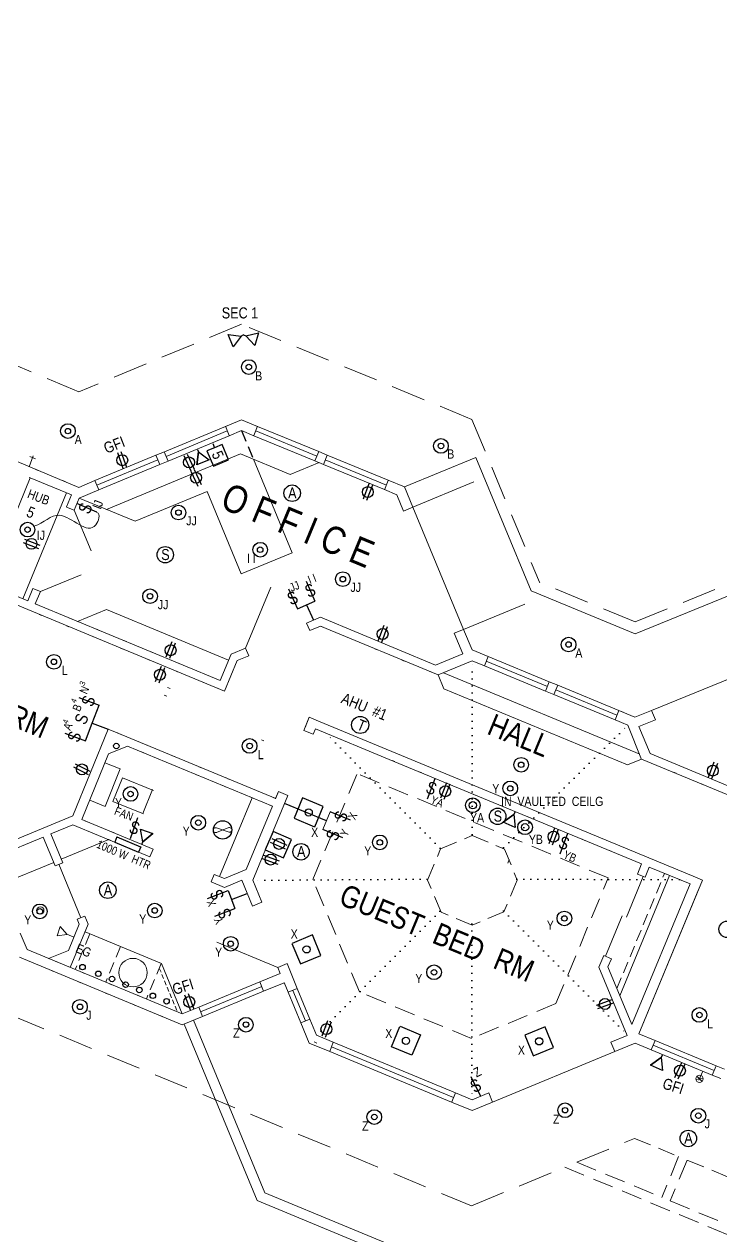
# Model space of a CAD drawing. Header units: inches. Extents: x 2775 to 14269, y 3098 to 7295.
# Drawn here: x 12564 to 12943, y 3695 to 4355 of the extents above; entities that cross this region are included whole.
import ezdxf

# ---------------------------------------------------------------- set-up
doc = ezdxf.new("R2010")
doc.units = ezdxf.units.IN
doc.header["$LTSCALE"] = 0.5
doc.header["$MEASUREMENT"] = 0
doc.linetypes.add('ACAD_ISO07W100', pattern=[3, 0, -3])
doc.linetypes.add('HIDDEN', pattern=[0.375, 0.25, -0.125])
for name, color, linetype, lineweight in [('BALCONY', 250, 'CONTINUOUS', 9), ('CONCRETE', 250, 'CONTINUOUS', 20), ('ELEC', 6, 'CONTINUOUS', 30), ('INT WALLS', 250, 'CONTINUOUS', 9), ('LITE COVE', 250, 'HIDDEN', 9), ('LL HVAC', 7, 'HIDDEN', 9), ('MILLWORK', 250, 'CONTINUOUS', 20), ('PLUMBING', 250, 'CONTINUOUS', 20), ('ROOFLINE', 250, 'HIDDEN', 9), ('ROOM TEXT', 252, 'CONTINUOUS', 20), ('SKYLITES', 250, 'CONTINUOUS', 9), ('WALLS', 250, 'CONTINUOUS', 9), ('WINDOWS', 250, 'CONTINUOUS', 9)]:
    doc.layers.add(name, color=color, linetype=linetype, lineweight=lineweight)
for name, color, linetype in [('CABINETS', 250, 'HIDDEN'), ('CABTOPS', 250, 'CONTINUOUS'), ('ELECTRICAL', 1, 'CONTINUOUS'), ('HVAC', 7, 'CONTINUOUS'), ('LL_ELECTRICAL', 1, 'CONTINUOUS'), ('LLPLUMBING', 250, 'CONTINUOUS'), ('STAIRS', 250, 'CONTINUOUS')]:
    doc.layers.add(name, color=color, linetype=linetype)
doc.styles.add('ARCHENT', font='technical.ttf', dxfattribs={"height": 6})
doc.styles.add('ARCHENTLTD', font='technical.ttf', dxfattribs={"height": 6})

msp = doc.modelspace()

# ---------------------------------------------------------------- linework, layer by layer
at = {"layer": 'BALCONY', "lineweight": 9, "ltscale": 50}
for p in [(12655.79, 3812.67), (13115.3, 3544.6)]:
    msp.add_line(p, (12694.69, 3718.69), dxfattribs=at)
at = {"layer": 'BALCONY', "linetype": 'ByBlock', "lineweight": 9, "ltscale": 50}
for p in [(12650.71, 3810.57), (13112.18, 3539.94)]:
    msp.add_line(p, (12690.48, 3714.48), dxfattribs=at)
at = {"layer": 'CABINETS', "linetype": 'HIDDEN', "lineweight": 9, "ltscale": 50}
for p, q in [((12599.4, 3859.64), (12591.35, 3840.25)), ((12616.02, 3852.75), (12607.98, 3833.35)), ((12638.19, 3843.56), (12630.15, 3824.16))]:
    msp.add_line(p, q, dxfattribs=at)
at = {"layer": 'CABTOPS', "lineweight": 9, "ltscale": 50}
for p, q in [((12596.74, 3860.76), (12638.3, 3843.52)), ((12638.3, 3843.52), (12649.65, 3816.08))]:
    msp.add_line(p, q, dxfattribs=at)
at = {"layer": 'CABTOPS', "linetype": 'HIDDEN', "lineweight": 20, "ltscale": 20}
msp.add_line((12637.15, 3841.05), (12647.04, 3817.17), dxfattribs=at)
at = {"layer": 'CONCRETE', "lineweight": 9, "ltscale": 75}
for p, q in [((12809.46, 4119.04), (12770.67, 4102.92)), ((12809.46, 4119.04), (12839.62, 4046.45)), ((12896.3, 4022.98), (12985.02, 4059.22)), ((12896.3, 4022.98), (12839.62, 4046.45))]:
    msp.add_line(p, q, dxfattribs=at)
at = {"layer": 'ELEC', "color": 1, "linetype": 'Continuous', "ltscale": 0.75}
for p, q in [((12592.08, 4094.11), (12602.91, 4089.46)), ((12717.07, 4051.6), (12721.88, 4040.83)), ((12707.46, 4047.52), (12712.36, 4036.57)), ((12717.4, 4038.82), (12721.15, 4030.43)), ((12593.41, 3988.35), (12604.42, 3984.14)), ((12600.7, 3974.39), (12609.29, 3971.11)), ((12585.77, 3968.92), (12596.97, 3964.64)), ((12787.27, 3944.12), (12782.99, 3932.92)), ((12728.17, 3921.23), (12705.34, 3930.58)), ((12741.24, 3921.52), (12730.15, 3926.06)), ((12625.23, 3922.8), (12621.4, 3911.44)), ((12614.14, 3912.4), (12612.97, 3909.64)), ((12614.12, 3912.41), (12627.01, 3906.95)), ((12737.1, 3911.93), (12726.19, 3916.4)), ((12859.53, 3914.22), (12855.26, 3903.02)), ((12612.97, 3909.64), (12625.87, 3904.18)), ((12627.04, 3906.94), (12625.87, 3904.18)), ((12663.46, 3878.92), (12674.66, 3883.21)), ((12676.52, 3878.34), (12685.11, 3881.63)), ((12667.38, 3869.25), (12678.39, 3873.47)), ((12806.74, 3781.98), (12812.06, 3771.23))]:
    msp.add_line(p, q, dxfattribs=at)
at = {"layer": 'ELEC', "color": 1, "linetype": 'Continuous', "lineweight": 30, "ltscale": 25}
for p, q in [((12712.36, 4036.57), (12721.88, 4040.83)), ((12600.7, 3974.39), (12604.42, 3984.14)), ((12596.97, 3964.64), (12600.7, 3974.39)), ((12674.66, 3883.21), (12678.39, 3873.47))]:
    msp.add_line(p, q, dxfattribs=at)
at = {"layer": 'ELEC', "color": 1, "linetype": 'Continuous', "lineweight": 9, "ltscale": 25}
msp.add_line((12730.15, 3926.06), (12726.19, 3916.4), dxfattribs=at)
at = {"layer": 'ELEC', "color": 4, "linetype": 'Continuous', "ltscale": 7.5}
for centre in [(12685.92, 4168.21), (12587.41, 4133.34), (12790.54, 4125.26), (12860.04, 4017.15), (12593.96, 3819.93), (12684.31, 3810.21), (12858.16, 3763.64), (12754.23, 3759.95), (12930.7, 3760.66)]:
    msp.add_circle(centre, 4, dxfattribs=at)
at = {"layer": 'ELEC', "color": 4, "linetype": 'Continuous'}
for centre in [(12685.92, 4168.21), (12587.41, 4133.34), (12790.54, 4125.26), (12860.04, 4017.15), (12593.96, 3819.93), (12684.34, 3810.29), (12754.23, 3759.95), (12858.16, 3763.64), (12930.7, 3760.66)]:
    msp.add_circle(centre, 1.5, dxfattribs=at)
at = {"layer": 'ELEC', "color": 6, "linetype": 'Continuous', "lineweight": 30, "ltscale": 7.5}
for centre in [(12647.63, 4089), (12565.43, 4079.69), (12692.12, 4068.76), (12737.12, 4052.75), (12632.13, 4043.45), (12579.77, 4007.72), (12686.35, 3961.95), (12834.23, 3951.7), (12931.29, 3815.51)]:
    msp.add_circle(centre, 4, dxfattribs=at)
at = {"layer": 'ELEC', "color": 6, "linetype": 'Continuous'}
for centre in [(12647.63, 4089), (12565.43, 4079.69), (12692.12, 4068.76), (12737.12, 4052.75), (12632.13, 4043.45), (12579.77, 4007.72), (12686.35, 3961.95), (12834.23, 3951.7), (12621.52, 3935.81), (12658.4, 3920.17), (12572.11, 3871.88), (12634.71, 3872.35), (12676.06, 3854.25), (12595.36, 3841.55), (12603.96, 3837.93), (12611.43, 3835.06), (12618.83, 3832), (12626.3, 3829.13), (12633.64, 3825.95), (12641.13, 3822.97), (12931.29, 3815.51)]:
    msp.add_circle(centre, 1.5, dxfattribs=at)
at = {"layer": 'ELEC', "color": 6, "linetype": 'Continuous', "ltscale": 7.5}
for centre in [(12621.52, 3935.81), (12658.4, 3920.17), (12572.11, 3871.88), (12634.71, 3872.35), (12676.06, 3854.25)]:
    msp.add_circle(centre, 4, dxfattribs=at)
at = {"layer": 'ELEC', "color": 5, "linetype": 'Continuous', "ltscale": 7.5}
for centre in [(12828.27, 3938.82), (12757.26, 3909.43), (12857.77, 3868.04), (12786.8, 3838.73)]:
    msp.add_circle(centre, 4, dxfattribs=at)
at = {"layer": 'ELEC', "color": 5, "linetype": 'Continuous'}
for centre, radius in [((12828.27, 3938.82), 1.5), ((12807.88, 3929.65), 1.98), ((12836.33, 3917.68), 1.98), ((12757.26, 3909.43), 1.5), ((12857.77, 3868.04), 1.5), ((12786.8, 3838.73), 1.5)]:
    msp.add_circle(centre, radius, dxfattribs=at)
at = {"layer": 'ELEC', "color": 5, "linetype": 'Continuous', "lineweight": 30, "ltscale": 7.5}
for centre in [(12807.88, 3929.65), (12836.33, 3917.68)]:
    msp.add_circle(centre, 4, dxfattribs=at)
at = {"layer": 'ELEC', "color": 7, "linetype": 'Continuous', "lineweight": 30}
for centre in [(12718.52, 3925.77), (12717.39, 3851.22), (12771.5, 3801.43), (12844.04, 3801.16)]:
    msp.add_circle(centre, 1.98, dxfattribs=at)
at = {"layer": 'ELEC', "linetype": 'Continuous', "lineweight": 9, "ltscale": 50, "start_tangent": (0.91199, -0.410213), "end_tangent": (-0.958421, -0.28536)}
msp.add_spline([(12603.23, 4089.1), (12602.6, 4082.32), (12582.88, 4087.53), (12569.32, 4081.69)], degree=3, dxfattribs=at)
at = {"layer": 'ELECTRICAL', "color": 7, "linetype": 'Continuous', "ltscale": 0.375}
for p, q in [((12674.59, 4185.84), (12681.67, 4185.04)), ((12677.46, 4179.27), (12674.59, 4185.84)), ((12681.67, 4185.04), (12677.46, 4179.27)), ((12684.29, 4185.14), (12691.21, 4186.91)), ((12689.24, 4180.02), (12684.29, 4185.14)), ((12691.21, 4186.91), (12689.24, 4180.02))]:
    msp.add_line(p, q, dxfattribs=at)
at = {"layer": 'ELECTRICAL', "color": 7, "linetype": 'Continuous', "ltscale": 0.75}
for q in [(12681.67, 4185.04), (12684.29, 4185.14)]:
    msp.add_line((12682.96, 4185.66), q, dxfattribs=at)
at = {"layer": 'ELECTRICAL', "color": 1, "linetype": 'Continuous', "ltscale": 0.75}
for p, q in [((12619.45, 4113.59), (12616.46, 4122.08)), ((12658.5, 4121.99), (12657.66, 4114.92)), ((12657.94, 4123.3), (12658.5, 4121.99)), ((12658.5, 4121.99), (12664.25, 4117.75)), ((12658.5, 4121.99), (12664.25, 4117.75)), ((12617.57, 4112.93), (12614.57, 4121.42)), ((12650.57, 4119.98), (12654.3, 4111.79)), ((12652.39, 4120.81), (12656.12, 4112.61)), ((12664.25, 4117.75), (12657.66, 4114.92)), ((12654.41, 4111.61), (12658.14, 4103.42)), ((12656.23, 4112.44), (12659.96, 4104.24)), ((12751.36, 4104.69), (12748.2, 4096.27)), ((12753.24, 4103.99), (12750.07, 4095.56)), ((12563.02, 4072.61), (12571.45, 4069.45)), ((12563.72, 4074.48), (12572.15, 4071.32)), ((12759.41, 4027.46), (12756.25, 4019.03)), ((12761.29, 4026.76), (12758.12, 4018.33)), ((12643.94, 4018.63), (12640.78, 4010.2)), ((12645.81, 4017.93), (12642.65, 4009.5)), ((12638.14, 4005.26), (12634.98, 3996.83)), ((12640.02, 4004.55), (12636.85, 3996.12)), ((12599.56, 3948.1), (12591.5, 3952.1)), ((12939.21, 3953.12), (12936.05, 3944.7)), ((12941.08, 3952.42), (12937.92, 3943.99)), ((12598.67, 3946.31), (12590.61, 3950.31)), ((12793.48, 3941.89), (12790.32, 3933.46)), ((12795.36, 3941.18), (12792.19, 3932.75)), ((12830.22, 3924.6), (12824.47, 3920.41)), ((12830.8, 3925.91), (12830.22, 3924.6)), ((12830.22, 3924.6), (12831.03, 3917.5)), ((12830.22, 3924.6), (12831.03, 3917.5)), ((12831.03, 3917.5), (12824.47, 3920.41)), ((12628.21, 3909.69), (12626.9, 3916.71)), ((12626.9, 3916.71), (12633.64, 3914.28)), ((12628.21, 3909.69), (12626.9, 3916.71)), ((12628.21, 3909.69), (12633.64, 3914.28)), ((12698.37, 3911.48), (12706.61, 3907.86)), ((12852.46, 3917.15), (12849.3, 3908.72)), ((12854.34, 3916.45), (12851.17, 3908.02)), ((12627.72, 3908.34), (12628.21, 3909.69)), ((12697.56, 3909.65), (12705.8, 3906.02)), ((12693.23, 3900.7), (12701.66, 3897.54)), ((12693.93, 3902.58), (12702.36, 3899.41)), ((12650.98, 3826.47), (12654.11, 3818.02)), ((12652.86, 3827.16), (12655.98, 3818.72)), ((12875.28, 3820.82), (12883.72, 3823.95)), ((12875.98, 3818.95), (12884.42, 3822.07)), ((12728.81, 3812.36), (12725.65, 3803.93)), ((12730.68, 3811.66), (12727.52, 3803.23)), ((12910.44, 3792.38), (12904.69, 3788.18)), ((12911.02, 3793.69), (12910.44, 3792.38)), ((12910.44, 3792.38), (12911.25, 3785.28)), ((12910.44, 3792.38), (12911.25, 3785.28)), ((12911.25, 3785.28), (12904.69, 3788.18)), ((12917.91, 3781.48), (12921.67, 3789.66)), ((12919.72, 3780.65), (12923.48, 3788.83))]:
    msp.add_line(p, q, dxfattribs=at)
at = {"layer": 'ELECTRICAL', "color": 1, "linetype": 'Continuous', "ltscale": 0.375}
for p, q in [((12657.66, 4114.92), (12658.5, 4121.99)), ((12658.5, 4121.99), (12664.25, 4117.75)), ((12664.25, 4117.75), (12657.66, 4114.92)), ((12824.47, 3920.41), (12830.22, 3924.6)), ((12830.22, 3924.6), (12831.03, 3917.5)), ((12831.03, 3917.5), (12824.47, 3920.41)), ((12628.21, 3909.69), (12626.9, 3916.71)), ((12626.9, 3916.71), (12633.64, 3914.28)), ((12633.64, 3914.28), (12628.21, 3909.69)), ((12904.69, 3788.18), (12910.44, 3792.38)), ((12910.44, 3792.38), (12911.25, 3785.28)), ((12911.25, 3785.28), (12904.69, 3788.18))]:
    msp.add_line(p, q, dxfattribs=at)
at = {"layer": 'ELECTRICAL', "color": 1, "linetype": 'Continuous', "lineweight": 30, "ltscale": 0.75}
for p, q in [((12667.28, 4124.3), (12663.11, 4122.54)), ((12663.11, 4122.54), (12666.6, 4114.3)), ((12666.3, 4126.62), (12667.28, 4124.3)), ((12671.34, 4126.03), (12667.28, 4124.3)), ((12674.83, 4117.78), (12671.34, 4126.03)), ((12666.6, 4114.3), (12674.83, 4117.78))]:
    msp.add_line(p, q, dxfattribs=at)
at = {"layer": 'ELECTRICAL', "color": 1, "linetype": 'Continuous', "lineweight": 30, "ltscale": 0.375}
msp.add_lwpolyline([(12699.2, 3915.3), (12694.83, 3905.36), (12704.77, 3900.99), (12709.14, 3910.93)], close=True, dxfattribs=at)
at = {"layer": 'ELECTRICAL', "color": 1, "linetype": 'Continuous', "lineweight": 30, "ltscale": 0.75}
for centre, radius in [((12617, 4117.5), 2.98), ((12653.36, 4116.3), 2.98), ((12657.2, 4107.93), 2.98), ((12709.53, 4099.54), 4.48), ((12750.74, 4100.12), 2.98), ((12567.59, 4071.98), 2.98), ((12758.78, 4022.89), 2.98), ((12643.31, 4014.06), 2.98), ((12637.52, 4000.68), 2.98), ((12595.08, 3949.19), 2.98), ((12938.58, 3948.55), 2.98), ((12792.86, 3937.31), 2.98), ((12702.39, 3908.61), 2.98), ((12851.83, 3912.58), 2.98), ((12714.37, 3904.34), 4.48), ((12697.8, 3900.07), 2.98), ((12609.15, 3883.43), 4.48), ((12879.84, 3821.46), 2.98), ((12728.18, 3807.79), 2.98), ((12920.68, 3785.16), 2.98), ((12925.24, 3748.28), 4.48)]:
    msp.add_circle(centre, radius, dxfattribs=at)
at = {"layer": 'ELECTRICAL', "color": 7, "linetype": 'Continuous', "ltscale": 0.75}
msp.add_circle((12640.42, 4066.03), 4.48, dxfattribs=at)
at = {"layer": 'ELECTRICAL', "color": 7, "linetype": 'Continuous', "lineweight": 30, "ltscale": 0.75}
for centre in [(12821.43, 3923.66), (12946.41, 3862.14)]:
    msp.add_circle(centre, 4.48, dxfattribs=at)
at = {"layer": 'ELECTRICAL', "color": 1, "linetype": 'Continuous', "ltscale": 0.75}
msp.add_circle((12653.5, 3822.6), 2.98, dxfattribs=at)
for points in [[(12658.5, 4121.99), (12664.25, 4117.75), (12657.66, 4114.92), (12658.5, 4121.99)], [(12658.5, 4121.99), (12662.64, 4118.93), (12657.89, 4116.86), (12658.5, 4121.99)], [(12830.22, 3924.6), (12831.03, 3917.5), (12824.47, 3920.41), (12830.22, 3924.6)], [(12830.22, 3924.6), (12830.8, 3919.49), (12826.05, 3921.56), (12830.22, 3924.6)], [(12628.21, 3909.69), (12626.9, 3916.71), (12633.64, 3914.28), (12628.21, 3909.69)], [(12628.21, 3909.69), (12627.27, 3914.75), (12632.15, 3913.02), (12628.21, 3909.69)], [(12910.44, 3792.38), (12911.25, 3785.28), (12904.69, 3788.18), (12910.44, 3792.38)], [(12910.44, 3792.38), (12911.02, 3787.27), (12906.27, 3789.33), (12910.44, 3792.38)]]:
    msp.add_solid(points, dxfattribs=at)
at = {"layer": 'HVAC', "color": 1, "linetype": 'Continuous', "lineweight": 9, "ltscale": 50}
for p, q in [((12668.29, 3917.38), (12675.13, 3914.96)), ((12675.08, 3917.5), (12668.41, 3914.85))]:
    msp.add_line(p, q, dxfattribs=at)
at = {"layer": 'HVAC', "color": 1, "linetype": 'Continuous', "lineweight": 25, "ltscale": 50}
msp.add_circle((12746.58, 3973.39), 4.66, dxfattribs=at)
at = {"layer": 'HVAC', "color": 1, "linetype": 'Continuous', "lineweight": 30, "ltscale": 175}
msp.add_circle((12671.65, 3916.22, -2), 5, dxfattribs=at)
at = {"layer": 'HVAC', "color": 1, "linetype": 'Continuous', "lineweight": 9, "ltscale": 50}
for centre, start, end in [((12675.34, 3916.25), 261.3807, 100.95839), ((12667.94, 3916.1), 73.80426, 293.63984)]:
    msp.add_arc(centre, 1.29, start, end, dxfattribs=at)
at = {"layer": 'INT WALLS', "ltscale": 50}
for p, q in [((12589.37, 4098.57), (12586.66, 4092.03)), ((12593.53, 4096.86), (12590.81, 4090.31)), ((12590.83, 4090.3), (12600, 4068.13)), ((12565.5, 4041), (12543.35, 4050.16)), ((12594.62, 4055.14), (12572.44, 4045.96)), ((12568.28, 4047.69), (12565.5, 4041)), ((12572.43, 4045.97), (12569.65, 4039.28)), ((12697.91, 4048.35), (12684.12, 4015.1)), ((12670.32, 3997.61), (12569.65, 4039.28)), ((12724.92, 4031.99), (12717.39, 4028.87)), ((12787.54, 4006.01), (12724.92, 4031.99)), ((12676.22, 4011.83), (12670.32, 3997.61)), ((12684.12, 4015.1), (12676.22, 4011.83)), ((12762.43, 3954.62), (12722.19, 3971.27)), ((12967.72, 3931.56), (12904.38, 3957.83)), ((12899.83, 3897.74), (12762.43, 3954.62)), ((12573.94, 3912.34), (12580.39, 3896.73)), ((12578.11, 3914.03), (12584.61, 3898.31)), ((12899.83, 3897.74), (12897.53, 3892.2)), ((12684.54, 3894.69), (12672.62, 3889.76)), ((12903.99, 3896.02), (12901.69, 3890.48)), ((12926.16, 3886.85), (12903.99, 3896.02)), ((12900.7, 3890.9), (12891.52, 3868.72)), ((12592.43, 3867.65), (12593.57, 3864.87)), ((12596.63, 3869.26), (12598.44, 3864.87)), ((12889.22, 3869.44), (12880.12, 3847.46)), ((12879.18, 3847.85), (12876.6, 3841.61)), ((12883.33, 3846.13), (12881.47, 3841.62)), ((12876.6, 3841.61), (12892.03, 3804.38)), ((12881.47, 3841.62), (12894.46, 3810.26))]:
    msp.add_line(p, q, dxfattribs=at)
at = {"layer": 'INT WALLS', "ltscale": 75}
for p, q in [((12590.88, 4090.28), (12586.73, 4092)), ((12572.44, 4045.96), (12568.28, 4047.69)), ((12719.11, 4024.71), (12717.39, 4028.86)), ((12724.95, 4027.13), (12719.11, 4024.71)), ((12788.98, 4000.62), (12724.95, 4027.13)), ((12685.84, 4010.94), (12679.66, 4008.38)), ((12685.84, 4010.94), (12684.12, 4015.1)), ((12679.66, 4008.38), (12672.76, 3991.73)), ((12927.88, 3891), (12723.91, 3975.43)), ((12614.21, 3969.07), (12700.57, 3933.32)), ((12619.83, 3961.88), (12609.53, 3957.62)), ((12619.83, 3961.88), (12698.84, 3929.16)), ((12899.7, 3954.77), (12964.27, 3928.11)), ((12543.12, 3904.44), (12590.11, 3923.91)), ((12578.1, 3914.06), (12590.11, 3919.04)), ((12590.11, 3919.04), (12632.11, 3901.66)), ((12595.03, 3921.87), (12633.83, 3905.81)), ((12544.84, 3900.28), (12573.94, 3912.34)), ((12633.83, 3905.81), (12632.11, 3901.66)), ((12580.41, 3896.7), (12584.61, 3898.31)), ((12667.1, 3892.05), (12665.37, 3887.89)), ((12667.1, 3892.05), (12672.62, 3889.76)), ((12897.53, 3892.2), (12901.69, 3890.48)), ((12665.37, 3887.89), (12672.62, 3884.89)), ((12682.11, 3888.82), (12672.62, 3884.89)), ((12593.57, 3864.87), (12587.68, 3850.66)), ((12598.44, 3864.87), (12588.69, 3841.36)), ((12592.43, 3867.65), (12596.63, 3869.26)), ((12701.66, 3841.38), (12668.42, 3855.19)), ((12587.68, 3850.66), (12576.92, 3846.21)), ((12879.18, 3847.85), (12883.33, 3846.13))]:
    msp.add_line(p, q, dxfattribs=at)
at = {"layer": 'INT WALLS', "lineweight": 9, "ltscale": 50}
msp.add_line((12582.48, 3897.57), (12594.53, 3868.45), dxfattribs=at)
at = {"layer": 'LITE COVE', "linetype": 'ACAD_ISO07W100', "lineweight": 30, "ltscale": 2.5}
for p, q in [((12807.48, 3913.82), (12807.56, 4008.56)), ((12824.69, 3906.68), (12892.31, 3973.23)), ((12790.08, 3906.38), (12727.86, 3968.92)), ((12783.11, 3889.49), (12688.06, 3888.81)), ((12831.81, 3889.45), (12927.14, 3889.18)), ((12790.02, 3872.05), (12722.82, 3804.45)), ((12824.67, 3872.24), (12892.13, 3804.64)), ((12807.44, 3865.12), (12807.29, 3769.49))]:
    msp.add_line(p, q, dxfattribs=at)
at = {"layer": 'LL_ELECTRICAL', "color": 7, "linetype": 'Continuous', "lineweight": 30, "ltscale": 50}
for p, q in [((12715.22, 3933.64), (12710.63, 3922.55)), ((12726.42, 3929), (12715.22, 3933.64)), ((12721.83, 3917.91), (12726.42, 3929)), ((12710.63, 3922.55), (12721.72, 3917.97)), ((12720.62, 3859.05), (12709.54, 3854.45)), ((12725.22, 3847.96), (12720.62, 3859.05)), ((12709.42, 3854.41), (12714.02, 3843.33)), ((12714.02, 3843.33), (12725.1, 3847.93)), ((12763.64, 3798.13), (12768.24, 3809.21)), ((12768.28, 3809.33), (12779.36, 3804.73)), ((12847.26, 3809.06), (12836.17, 3804.46)), ((12851.9, 3797.86), (12847.3, 3808.94)), ((12779.36, 3804.73), (12774.77, 3793.65)), ((12836.17, 3804.46), (12840.77, 3793.38)), ((12774.73, 3793.53), (12763.64, 3798.13)), ((12840.81, 3793.26), (12851.9, 3797.86))]:
    msp.add_line(p, q, dxfattribs=at)
at = {"layer": 'LLPLUMBING', "linetype": 'Continuous', "lineweight": 9, "ltscale": 25}
for p, q in [((12566.37, 4113.9), (12568.57, 4119.96)), ((12569.75, 4118.17, 44589.53), (12566.67, 4119.47, 44589.53))]:
    msp.add_line(p, q, dxfattribs=at)
at = {"layer": 'LLPLUMBING', "linetype": 'Continuous', "lineweight": 9, "ltscale": 175}
msp.add_line((12827.75, 3900.06), (12827, 3898.2), dxfattribs=at)
at = {"layer": 'MILLWORK', "linetype": 'HIDDEN', "lineweight": -3, "ltscale": 50}
msp.add_line((12681.95, 4133.61), (12688.42, 4118.01), dxfattribs=at)
at = {"layer": 'MILLWORK', "linetype": 'Continuous', "lineweight": 9, "ltscale": 0.25}
for p, q in [((12681.4, 4120.92), (12608.38, 4090.72)), ((12708.52, 4109.67), (12681.4, 4120.92)), ((12724.21, 4116.16), (12708.52, 4109.67)), ((12663.24, 4100.43), (12624.09, 4084.23)), ((12709.56, 4067.09), (12681.83, 4055.62)), ((12608.4, 4036.23), (12592.7, 4029.74))]:
    msp.add_line(p, q, dxfattribs=at)
at = {"layer": 'MILLWORK', "linetype": 'Continuous', "lineweight": 9, "ltscale": 5}
for p, q in [((12688.42, 4118.01), (12709.55, 4067.09)), ((12663.24, 4100.43), (12681.83, 4055.62))]:
    msp.add_line(p, q, dxfattribs=at)
at = {"layer": 'MILLWORK', "linetype": 'Continuous', "lineweight": 9, "ltscale": 50}
for p, q in [((12586.59, 4099.72), (12562.78, 4042.1)), ((12687.72, 3933.76), (12669.96, 3890.86))]:
    msp.add_line(p, q, dxfattribs=at)
at = {"layer": 'MILLWORK', "lineweight": 9, "ltscale": 10}
msp.add_line((12624.09, 4084.23), (12593.53, 4096.86), dxfattribs=at)
at = {"layer": 'MILLWORK', "lineweight": 9, "ltscale": 50}
for p, q in [((12674.91, 4008.7), (12608.39, 4036.23)), ((12898.81, 3957.55), (12791.88, 4001.81)), ((12892.08, 3951.68), (12792.13, 3993.05))]:
    msp.add_line(p, q, dxfattribs=at)
at = {"layer": 'MILLWORK', "lineweight": 9, "ltscale": 75}
for p, q in [((12788.98, 4000.62), (12792.13, 3993.05)), ((12892.08, 3951.68), (12899.68, 3954.78))]:
    msp.add_line(p, q, dxfattribs=at)
at = {"layer": 'MILLWORK', "linetype": 'HIDDEN', "lineweight": 9, "ltscale": 50}
msp.add_line((12886.34, 3829.86), (12912.3, 3892.58), dxfattribs=at)
at = {"layer": 'MILLWORK', "linetype": 'Continuous', "lineweight": 9, "ltscale": 75}
msp.add_line((12887.96, 3825.94), (12915.07, 3891.43), dxfattribs=at)
at = {"layer": 'PLUMBING', "lineweight": 9, "ltscale": 75}
for p, q in [((12615.93, 3949.45), (12607.52, 3952.81)), ((12615.93, 3949.45), (12607.66, 3929.06)), ((12617.21, 3944.63), (12611.95, 3931.66)), ((12633.98, 3937.76), (12617.21, 3944.63)), ((12633.42, 3938.15), (12628.15, 3925.17)), ((12607.66, 3929.06), (12599.35, 3932.38)), ((12628.66, 3924.97), (12611.95, 3931.66))]:
    msp.add_line(p, q, dxfattribs=at)
at = {"layer": 'PLUMBING', "ltscale": 75}
for p, q in [((12583.18, 3863.71), (12581.59, 3858.54)), ((12581.59, 3858.54), (12586.77, 3859.25)), ((12586.77, 3859.4), (12583.18, 3863.71)), ((12590.63, 3857.77), (12586.77, 3859.4))]:
    msp.add_line(p, q, dxfattribs=at)
at = {"layer": 'PLUMBING', "linetype": 'Continuous', "lineweight": 9, "ltscale": 25}
for p, q in [((12929.38, 3780.44), (12933.29, 3781.07)), ((12929.94, 3782.15), (12932.74, 3779.35))]:
    msp.add_line(p, q, dxfattribs=at)
at = {"layer": 'PLUMBING', "lineweight": 9, "ltscale": 50}
msp.add_line((12931.03, 3780.08), (12933.22, 3784.88), dxfattribs=at)
at = {"layer": 'PLUMBING', "lineweight": 30, "ltscale": 75}
msp.add_circle((12613.77, 3961.92), 1.5, dxfattribs=at)
at = {"layer": 'PLUMBING', "ltscale": 75}
for centre, radius in [((12572.38, 3872.35), 2), ((12622.86, 3838.56), 7.77)]:
    msp.add_circle(centre, radius, dxfattribs=at)
at = {"layer": 'PLUMBING', "lineweight": 9, "ltscale": 150}
msp.add_circle((12931.34, 3780.75), 1.98, dxfattribs=at)
at = {"layer": 'ROOFLINE', "linetype": 'HIDDEN', "ltscale": 150}
for p, q in [((12593.36, 4154.73), (12115.85, 4354.82)), ((12681.88, 4191.51), (12593.36, 4154.73)), ((12807.37, 4139.7), (12681.88, 4191.51)), ((12807.37, 4139.7), (12844.21, 4051.04)), ((12896.32, 4029.47), (12985.01, 4065.69)), ((12896.32, 4029.47), (12844.21, 4051.04)), ((12504.98, 3836.71), (12807.21, 3711.62))]:
    msp.add_line(p, q, dxfattribs=at)
at = {"layer": 'ROOFLINE', "ltscale": 90}
for p, q in [((12720.82, 3889.32), (12744.95, 3946.86)), ((12881.59, 3890.09), (12744.95, 3946.86)), ((12746.1, 3828.08), (12720.82, 3889.32)), ((12853.16, 3821.67), (12881.59, 3890.09)), ((12807.22, 3802.69), (12746.1, 3828.08)), ((12853.16, 3821.67), (12807.22, 3802.69))]:
    msp.add_line(p, q, dxfattribs=at)
at = {"layer": 'ROOFLINE', "ltscale": 150}
for p, q in [((12864.55, 3735.34), (12895.96, 3748.33)), ((12807.21, 3711.62), (12857.95, 3732.61))]:
    msp.add_line(p, q, dxfattribs=at)
at = {"layer": 'ROOFLINE', "linetype": 'HIDDEN', "ltscale": 75}
for p, q in [((12895.96, 3748.33), (12919.95, 3738.4)), ((12924.97, 3736.35), (12948.23, 3726.72))]:
    msp.add_line(p, q, dxfattribs=at)
at = {"layer": 'ROOFLINE', "linetype": 'HIDDEN', "ltscale": 90}
for p, q in [((12864.55, 3735.34), (12910.79, 3716.22)), ((12919.95, 3738.4), (12910.79, 3716.22)), ((12924.69, 3736.47), (12915.41, 3714.31)), ((12857.95, 3732.61), (12963.97, 3688.78)), ((12915.41, 3714.31), (12961.25, 3695.36))]:
    msp.add_line(p, q, dxfattribs=at)
at = {"layer": 'SKYLITES', "linetype": 'HIDDEN', "ltscale": 75}
for p, q in [((12790.36, 3905.99), (12807.52, 3913.11)), ((12807.52, 3913.11), (12825.13, 3905.82)), ((12783.27, 3888.85), (12790.36, 3905.99)), ((12825.13, 3905.82), (12832.13, 3888.86)), ((12790.66, 3871.39), (12783.27, 3888.85)), ((12832.13, 3888.86), (12824.82, 3871.57)), ((12807.55, 3864.4), (12790.66, 3871.39)), ((12824.82, 3871.57), (12807.55, 3864.4))]:
    msp.add_line(p, q, dxfattribs=at)
at = {"layer": 'STAIRS', "lineweight": 9, "ltscale": 75}
for p, q in [((12609.69, 3910.94), (12583.82, 3900.23)), ((12579.66, 3898.51), (12550.55, 3886.47))]:
    msp.add_line(p, q, dxfattribs=at)
at = {"layer": 'WALLS', "lineweight": 20, "ltscale": 75}
for p, q in [((12673.17, 4135.91), (12639.92, 4122.1)), ((12723.99, 4122.19), (12690.72, 4135.93)), ((12675.28, 4130.83), (12642.03, 4117.02)), ((12635.31, 4120.18), (12602.06, 4106.37)), ((12761.89, 4106.54), (12728.62, 4120.28)), ((12637.42, 4115.1), (12604.17, 4101.29)), ((12849.54, 3996.88), (12816.28, 4010.65)), ((12887.43, 3981.2), (12854.16, 3994.97)), ((12660.74, 3814.72), (12694, 3828.48)), ((12905.03, 3796.55), (12938.3, 3782.78))]:
    msp.add_line(p, q, dxfattribs=at)
at = {"layer": 'WALLS', "ltscale": 75}
for p, q in [((12675.27, 4130.87), (12673.16, 4135.94)), ((12681.94, 4139.56), (12673.17, 4135.91)), ((12690.72, 4135.93), (12681.94, 4139.56)), ((12688.63, 4130.88), (12690.73, 4135.96)), ((12593.29, 4102.72), (12530.91, 4128.76)), ((12681.95, 4133.61), (12675.28, 4130.83)), ((12639.92, 4122.1), (12635.31, 4120.18)), ((12642.02, 4117.05), (12639.91, 4122.13)), ((12721.89, 4117.11), (12723.99, 4122.19)), ((12728.62, 4120.28), (12723.99, 4122.19)), ((12637.41, 4115.13), (12635.3, 4120.21)), ((12642.03, 4117.02), (12637.42, 4115.1)), ((12726.51, 4115.2), (12728.62, 4120.28)), ((12602.06, 4106.36), (12593.29, 4102.72)), ((12604.16, 4101.31), (12602.05, 4106.39)), ((12759.78, 4101.44), (12761.88, 4106.52)), ((12770.67, 4102.92), (12761.89, 4106.54)), ((12775.27, 4091.84), (12770.67, 4102.92)), ((12808.52, 4105.66), (12775.27, 4091.84)), ((12604.17, 4101.29), (12593.51, 4096.85)), ((12770.19, 4089.73), (12766.46, 4098.71)), ((12775.27, 4091.84), (12770.19, 4089.73)), ((12802.9, 4025.36), (12775.27, 4091.84)), ((12672.76, 3991.73), (12541.69, 4046.08)), ((12802.9, 4025.36), (12836.15, 4039.17)), ((12802.9, 4025.36), (12797.82, 4023.25)), ((12802.42, 4012.18), (12797.82, 4023.25)), ((12807.51, 4014.28), (12802.9, 4025.36)), ((12802.43, 4012.17), (12787.54, 4006.01)), ((12816.28, 4010.65), (12807.51, 4014.28)), ((12816.28, 4010.66), (12814.18, 4005.57)), ((12807.56, 4008.31), (12788.98, 4000.62)), ((12971.88, 4008.49), (12905.23, 3981.26)), ((12849.54, 3996.89), (12847.44, 3991.8)), ((12854.16, 3994.97), (12849.54, 3996.88)), ((12854.16, 3994.98), (12852.06, 3989.89)), ((12716.57, 3972.06), (12718.84, 3977.53)), ((12723.91, 3975.43), (12718.84, 3977.53)), ((12887.43, 3981.21), (12885.32, 3976.12)), ((12896.2, 3977.57), (12887.43, 3981.2)), ((12905.23, 3981.26), (12896.2, 3977.57)), ((12907.31, 3976.17), (12905.23, 3981.26)), ((12609.29, 3971.11), (12590.14, 3923.9)), ((12614.21, 3969.07), (12609.29, 3971.11)), ((12720.95, 3968.31), (12715.88, 3970.41)), ((12892.23, 3973.26), (12899.75, 3954.61)), ((12907.31, 3976.17), (12898.31, 3972.5)), ((12898.31, 3972.5), (12904.38, 3957.83)), ((12609.53, 3957.62), (12595.03, 3921.87)), ((12707.18, 3935.05), (12702.11, 3937.15)), ((12682.11, 3888.82), (12687.97, 3874.68)), ((12687.94, 3874.67), (12682.11, 3888.82)), ((12692.98, 3876.87), (12688.06, 3888.81)), ((12898.36, 3805.26), (12932.96, 3888.9)), ((12932.96, 3888.9), (12927.88, 3891)), ((12930.99, 3884.08), (12898.34, 3805.27)), ((12687.9, 3874.77), (12692.98, 3876.87)), ((12560.97, 3846.9), (12649.65, 3810.13)), ((12702.98, 3838.15), (12701.65, 3841.39)), ((12701.66, 3841.38), (12706.74, 3843.48)), ((12712.33, 3829.9), (12706.74, 3843.48)), ((12694, 3828.48), (12691.9, 3833.56)), ((12694, 3828.48), (12705.09, 3833.07)), ((12705.2, 3833.11), (12707.38, 3827.86)), ((12707.41, 3827.87), (12712.32, 3829.89)), ((12660.74, 3814.72), (12658.63, 3819.8)), ((12649.65, 3810.13), (12660.74, 3814.72)), ((12714.27, 3811.23), (12719.18, 3813.25)), ((12722.82, 3804.45), (12719.19, 3813.26)), ((12714.27, 3811.23), (12718.87, 3800.13)), ((12718.87, 3800.13), (12729.95, 3795.55)), ((12729.95, 3795.55), (12731.92, 3800.68)), ((12885.17, 3795.59), (12896.26, 3800.18)), ((12896.26, 3800.18), (12905.03, 3796.55)), ((12905.03, 3796.55), (12907.14, 3801.63)), ((12818.66, 3768.01), (12885.17, 3795.59)), ((12938.3, 3782.78), (12940.4, 3787.86)), ((12938.3, 3782.78), (12942.92, 3780.87)), ((12796.37, 3768.06), (12807.57, 3763.42)), ((12807.57, 3763.42), (12818.66, 3768.01))]:
    msp.add_line(p, q, dxfattribs=at)
at = {"layer": 'WALLS', "ltscale": 50}
for p, q in [((12688.62, 4130.85), (12681.94, 4133.61)), ((12726.51, 4115.21), (12721.89, 4117.11)), ((12566.91, 4107.88), (12543.35, 4050.16)), ((12589.37, 4098.57), (12566.91, 4107.88)), ((12766.46, 4098.71), (12759.79, 4101.47)), ((12814.18, 4005.57), (12807.56, 4008.31)), ((12852.06, 3989.89), (12847.44, 3991.8)), ((12718.83, 3977.53), (12717.1, 3973.37)), ((12715.89, 3970.41), (12718.09, 3975.73)), ((12720.95, 3968.31), (12722.2, 3971.29)), ((12722.19, 3971.27), (12721.65, 3969.96)), ((12892.31, 3973.23), (12885.32, 3976.12)), ((12707.19, 3935.04), (12688.06, 3888.81)), ((12702.11, 3937.15), (12700.46, 3933.16)), ((12700.53, 3933.33), (12702.12, 3937.15)), ((12698.81, 3929.17), (12684.54, 3894.69)), ((12926.16, 3886.85), (12894.46, 3810.26)), ((12561.46, 3860.09), (12565.18, 3851.11)), ((12649.65, 3816.08), (12565.18, 3851.11)), ((12702.98, 3838.15), (12691.9, 3833.56)), ((12658.63, 3819.8), (12649.65, 3816.08)), ((12731.92, 3800.68), (12722.82, 3804.45)), ((12892.03, 3804.38), (12883.06, 3800.66)), ((12883.07, 3800.67), (12885.15, 3795.64)), ((12907.14, 3801.63), (12898.34, 3805.27)), ((12945.02, 3785.95), (12940.4, 3787.86)), ((12798.47, 3773.14), (12796.42, 3768.18)), ((12807.57, 3769.37), (12798.47, 3773.14)), ((12816.54, 3773.09), (12807.57, 3769.37)), ((12816.55, 3773.1), (12818.66, 3768.01))]:
    msp.add_line(p, q, dxfattribs=at)
at = {"layer": 'WALLS', "lineweight": 20, "ltscale": 50}
for p, q in [((12721.89, 4117.11), (12688.62, 4130.85)), ((12759.79, 4101.47), (12726.51, 4115.21)), ((12847.44, 3991.8), (12814.18, 4005.57)), ((12885.32, 3976.12), (12852.06, 3989.89)), ((12691.9, 3833.56), (12658.63, 3819.8)), ((12940.4, 3787.86), (12907.14, 3801.63))]:
    msp.add_line(p, q, dxfattribs=at)
at = {"layer": 'WALLS', "lineweight": 9, "ltscale": 50}
for p, q in [((12569.75, 4112.5), (12571.14, 4111.93)), ((12566.32, 4108.13), (12567.71, 4107.56)), ((12584.54, 4106.39), (12585.93, 4105.83)), ((12569.65, 4039.27), (12571.04, 4038.7)), ((12573.5, 4037.68), (12574.89, 4037.12)), ((12571.78, 4033.53), (12573.16, 4032.95)), ((12588.28, 4031.56), (12589.67, 4031)), ((12586.56, 4027.41), (12587.95, 4026.83)), ((12603.07, 4025.45), (12604.46, 4024.88)), ((12724.95, 4027.13), (12726.34, 4026.55)), ((12601.35, 4021.29), (12602.73, 4020.71)), ((12617.85, 4019.33), (12619.24, 4018.76)), ((12616.13, 4015.17), (12617.52, 4014.6)), ((12632.68, 4013.19), (12634.07, 4012.62)), ((12754.51, 4014.87), (12755.89, 4014.29)), ((12630.96, 4009.03), (12632.35, 4008.46)), ((12647.42, 4007.09), (12648.81, 4006.52)), ((12769.29, 4008.73), (12770.67, 4008.16)), ((12645.7, 4002.93), (12647.08, 4002.36)), ((12660.48, 3996.81), (12661.87, 3996.24)), ((12784.04, 4002.61), (12785.42, 4002.04)), ((12641.62, 3993.72), (12643.01, 3993.15)), ((12667.91, 3993.74), (12669.3, 3993.16)), ((12671.36, 3992.31), (12672.75, 3991.74)), ((12639.9, 3989.56), (12641.29, 3988.99)), ((12888.35, 3980.82), (12889.74, 3980.25)), ((12722.2, 3971.29), (12723.58, 3970.72)), ((12886.25, 3975.74), (12887.63, 3975.17)), ((12614.39, 3969), (12615.78, 3968.43)), ((12692.79, 3965.22), (12694.17, 3964.65)), ((12734.44, 3966.23), (12735.82, 3965.65)), ((12627.45, 3958.72), (12628.84, 3958.15)), ((12629.17, 3962.88), (12630.56, 3962.31)), ((12749.21, 3960.09), (12750.6, 3959.52)), ((12642.24, 3952.6), (12643.62, 3952.02)), ((12643.96, 3956.76), (12645.35, 3956.19)), ((12658.74, 3950.63), (12660.13, 3950.07)), ((12763.99, 3953.96), (12765.38, 3953.39)), ((12657.02, 3946.48), (12658.4, 3945.9)), ((12673.52, 3944.51), (12674.91, 3943.95)), ((12778.78, 3947.84), (12780.16, 3947.27)), ((12917.18, 3947.68), (12918.56, 3947.1)), ((12671.8, 3940.36), (12673.19, 3939.78)), ((12688.31, 3938.39), (12689.69, 3937.82)), ((12793.55, 3941.71), (12794.94, 3941.14)), ((12931.96, 3941.55), (12933.35, 3940.98)), ((12686.58, 3934.23), (12687.97, 3933.66)), ((12699.14, 3933.9), (12700.53, 3933.33)), ((12808.33, 3935.58), (12809.72, 3935.01)), ((12697.42, 3929.74), (12698.81, 3929.17)), ((12823.14, 3929.51), (12824.52, 3928.94)), ((12596.57, 3921.24), (12597.95, 3920.67)), ((12837.92, 3923.38), (12839.3, 3922.81)), ((12594.84, 3917.08), (12596.23, 3916.51)), ((12609.55, 3910.99), (12610.94, 3910.42)), ((12611.28, 3915.15), (12612.66, 3914.58)), ((12852.69, 3917.25), (12854.08, 3916.67)), ((12867.48, 3911.13), (12868.86, 3910.55)), ((12882.26, 3905), (12883.64, 3904.42)), ((12897.03, 3898.87), (12898.42, 3898.29)), ((12911.82, 3892.75), (12913.2, 3892.17)), ((12911.83, 3892.76), (12913.21, 3892.19)), ((12578.34, 3839.7), (12579.72, 3839.13)), ((12580.44, 3844.78), (12581.83, 3844.21)), ((12595.22, 3838.65), (12596.61, 3838.09)), ((12593.12, 3833.57), (12594.5, 3833)), ((12610, 3832.52), (12611.39, 3831.96)), ((12607.9, 3827.44), (12609.28, 3826.87)), ((12624.78, 3826.39), (12626.17, 3825.83)), ((12622.68, 3821.31), (12624.06, 3820.74)), ((12639.56, 3820.27), (12640.95, 3819.7)), ((12637.45, 3815.18), (12638.84, 3814.61)), ((12721.56, 3800.79), (12722.95, 3800.22)), ((12798.47, 3773.14), (12731.92, 3800.68))]:
    msp.add_line(p, q, dxfattribs=at)
at = {"layer": 'WALLS', "lineweight": 9, "ltscale": 75}
for p, q in [((12707.38, 3827.86), (12714.27, 3811.23)), ((12719.19, 3813.26), (12712.33, 3829.9)), ((12729.95, 3795.55), (12796.37, 3768.06))]:
    msp.add_line(p, q, dxfattribs=at)
at = {"layer": 'WINDOWS', "lineweight": 9, "ltscale": 75}
for p, q in [((12640.97, 4119.59), (12674.21, 4133.4)), ((12689.68, 4133.42), (12722.94, 4119.65)), ((12603.11, 4103.85), (12636.35, 4117.67)), ((12727.56, 4117.74), (12760.83, 4103.98)), ((12815.23, 4008.11), (12848.49, 3994.35)), ((12853.11, 3992.43), (12886.37, 3978.67)), ((12659.68, 3817.26), (12692.95, 3831.02)), ((12906.09, 3799.09), (12939.35, 3785.32))]:
    msp.add_line(p, q, dxfattribs=at)
at = {"layer": 'WINDOWS', "ltscale": 75}
for p, q in [((12709.87, 3828.88), (12716.73, 3812.24)), ((12730.93, 3798.12), (12797.44, 3770.66))]:
    msp.add_line(p, q, dxfattribs=at)

# ---------------------------------------------------------------- texts
at = {"layer": 'ELEC', "color": 1, "linetype": 'Continuous', "ltscale": 0.75, "char_height": 6.75, "style": 'ARCHENT'}
for insert, width, attachment_point, rotation in [((12594.76, 4095.02), 4.8708, 3, 66.75845), ((12715.6, 4048.63), 5.5312, 1, 24.09569), ((12705.99, 4044.55), 5.5312, 1, 24.09569), ((12594.46, 3985.21), 5.5312, 1, 69.09569), ((12590.74, 3975.46), 5.5312, 1, 69.09569), ((12586.83, 3965.78), 5.5312, 1, 69.09569), ((12784.13, 3943.06), 5.5312, 1, 339.09569), ((12740.26, 3924.68), 5.5312, 9, 67.73414), ((12622.31, 3921.43), 5.5312, 1, 341.34225), ((12735.87, 3914.48), 4.8708, 9, 67.73414), ((12856.4, 3913.16), 5.5312, 1, 339.09569), ((12664.51, 3882.06), 5.5312, 3, 110.96058), ((12668.67, 3871.77), 4.8708, 3, 110.96058), ((12805.64, 3778.94), 5.5312, 1, 26.34225)]:
    msp.add_mtext('S', dxfattribs=dict(at, insert=insert, width=width, attachment_point=attachment_point, rotation=rotation))
at = {"layer": 'ELECTRICAL', "color": 7, "linetype": 'Continuous', "ltscale": 0.375, "attachment_point": 1, "style": 'ARCHENT'}
for s, insert, char_height, width in [('SEC 1', (12671.17, 4200.67), 6, 26.5), ('B', (12689.38, 4165.89), 5, 26.5), ('A', (12591.1, 4131.26), 5, 26.5), ('B', (12793.96, 4123.37), 5, 26.5), ('JJ', (12651.87, 4087.02), 5, 26.5), ('IJ', (12570.45, 4079.14), 5, 26.5), ('S', (12638.22, 4069.14), 6, 6.875), ('I I', (12684.93, 4066.55), 5, 26.5), ('JJ', (12741.27, 4050.79), 5, 26.5), ('JJ', (12636.38, 4041.35), 5, 26.5), ('A', (12863.73, 4015.07), 5, 26.5), ('L', (12584.14, 4005.56), 5, 26.5), ('L', (12690.87, 3959.75), 5, 26.5), ('YA', (12806.39, 3925.39), 5, 26.5), ('S', (12819.23, 3926.76), 6, 6.875), ('YB', (12838.4, 3913.58), 5, 26.5), ('J', (12597.41, 3817.89), 5, 26.5), ('L', (12935.45, 3813.15), 5, 26.5), ('J', (12934.17, 3758.78), 5, 26.5)]:
    msp.add_mtext(s, dxfattribs=dict(at, insert=insert, char_height=char_height, width=width))
at = {"layer": 'ELECTRICAL', "color": 1, "linetype": 'Continuous', "ltscale": 0.75, "char_height": 6, "style": 'ARCHENT'}
for s, insert, attachment_point, rotation in [('GFI ', (12606.2, 4126.52), 1, 21.69472), ('5', (12669.02, 4120.31), 5, 292.95443), ('5', (12567.2, 4089.09), 5, 337.95443), ('GFI ', (12643.66, 3832.09), 1, 17.30222), ('GFI ', (12912.51, 3781.4), 1, 342.3527)]:
    msp.add_mtext(s, dxfattribs=dict(at, insert=insert, attachment_point=attachment_point, rotation=rotation))
at = {"layer": 'ELECTRICAL', "color": 1, "linetype": 'Continuous', "ltscale": 0.375, "char_height": 6, "width": 7, "attachment_point": 1, "style": 'ARCHENT'}
for insert in [(12707.32, 4102.65), (12712.17, 3907.45), (12606.94, 3886.53), (12923.04, 3751.38)]:
    msp.add_mtext('A', dxfattribs=dict(at, insert=insert))
at = {"layer": 'ELECTRICAL', "linetype": 'Continuous', "ltscale": 0.375, "insert": (12566.68, 4101.83), "char_height": 5, "width": 26.5, "attachment_point": 1, "rotation": 339.45232, "style": 'ARCHENT'}
msp.add_mtext('HUB', dxfattribs=at)
at = {"layer": 'ELECTRICAL', "color": 7, "linetype": 'Continuous', "ltscale": 0.375, "char_height": 5, "width": 26.5, "style": 'ARCHENT'}
for s, insert, attachment_point, rotation in [('IJ', (12600.56, 4092.14), 1, 69.3445), ('Y', (12822.29, 3941.2), 3, 0.03246), ('Y', (12616.85, 3933.7), 3, 0.03246), ('Y', (12653.73, 3918.06), 3, 0.03246), ('X', (12719.87, 3917.42), 1, 359.97901), ('Y', (12752.59, 3907.32), 3, 0.03246), ('Y', (12567.45, 3869.77), 3, 0.03246), ('Y', (12630.04, 3870.25), 3, 0.03246), ('Y', (12851.99, 3866.9), 3, 0.03246), ('X', (12708.73, 3862.04), 1, 359.97901), ('EG', (12593.07, 3854.49), 1, 337.56334), ('Y', (12671.39, 3852.15), 3, 0.03246), ('Y', (12780.41, 3837.86), 3, 0.03246), ('Z', (12680.87, 3808.2), 3, 0.03246), ('X', (12760.21, 3807.94), 1, 359.97901), ('X', (12836.27, 3798.87), 3, 0.03246), ('Z', (12855.04, 3761.26), 3, 0.03246), ('Z', (12751.11, 3757.58), 3, 0.03246)]:
    msp.add_mtext(s, dxfattribs=dict(at, insert=insert, attachment_point=attachment_point, rotation=rotation))
at = {"layer": 'ELECTRICAL', "color": 1, "linetype": 'Continuous', "ltscale": 0.375, "style": 'ARCHENT'}
for s, insert, char_height, width, attachment_point, rotation in [('JJ', (12709.22, 4045.74), 4.5, 20, 7, 21.7375), ('I I', (12719.15, 4050.08), 4.5, 20, 7, 21.7375), ('3', (12596.3, 3994.4), 3, 20, 7, 66.7375), ('N', (12597.67, 3989.78), 4.5, 20, 7, 66.7375), ('4', (12591.56, 3984.98), 3, 20, 7, 66.7375), ('B', (12593.8, 3980.28), 4.5, 20, 7, 66.7375), ('4', (12587.09, 3973.59), 3, 20, 7, 66.7375), ('A', (12588.74, 3970.09), 4.5, 20, 7, 66.7375), ('YA', (12784.45, 3930.99), 4.5, 20, 7, 336.7375), ('FAN', (12612.29, 3924.8), 4.5, 20, 7, 338.98409), ('X', (12741.12, 3926.37), 4.5, 20, 3, 65.37597), ('Y', (12736.73, 3917.18), 4.5, 20, 3, 65.37597), ('YB', (12856.72, 3901.09), 4.5, 20, 7, 336.7375), ('X', (12666.95, 3878.9), 4.5, 20, 9, 113.31875), ('Y', (12670.87, 3869.22), 4.5, 20, 9, 113.31875), ('Z', (12810.79, 3787.49), 5, 26.5, 3, 26.60522)]:
    msp.add_mtext(s, dxfattribs=dict(at, insert=insert, char_height=char_height, width=width, attachment_point=attachment_point, rotation=rotation))
at = {"layer": 'ELECTRICAL', "color": 7, "linetype": 'Continuous', "ltscale": 0.375, "insert": (12878.97, 3934.29), "char_height": 5, "attachment_point": 3, "rotation": 0.03246, "style": 'ARCHENT'}
msp.add_mtext('IN  VAULTED  CEILG', dxfattribs=at)
at = {"layer": 'ELECTRICAL', "color": 1, "linetype": 'Continuous', "ltscale": 0.375, "insert": (12602.55, 3906.68), "char_height": 4.5, "attachment_point": 7, "rotation": 337.12444, "style": 'ARCHENT'}
msp.add_mtext('1000 W  HTR', dxfattribs=at)
at = {"layer": 'LL HVAC', "color": 1, "linetype": 'Continuous', "lineweight": 9, "ltscale": 1.5, "insert": (12737.96, 3991.07, 44597.53), "char_height": 6, "attachment_point": 1, "rotation": 337.7113, "style": 'ARCHENTLTD'}
msp.add_mtext('AHU  #1\\P       T \\P{\\H1.999x;  }', dxfattribs=at)
at = {"layer": 'ROOM TEXT', "style": 'ARCHENTLTD'}
msp.add_text('GUEST  BED  RM', height=12.0006, rotation=337.5, dxfattribs=at).set_placement((12734.23, 3876.1, -1373.14))
at = {"layer": 'ROOM TEXT', "width": 271, "attachment_point": 1, "rotation": 337.5, "style": 'ARCHENTLTD'}
for s, insert, char_height in [('O F F I C E', (12675.41, 4105.63, -1373.14), 15), ('MUD  RM', (12522.33, 3999.95, -1373.14), 12), ('HALL', (12819.58, 3979.83, -1373.14), 12)]:
    msp.add_mtext(s, dxfattribs=dict(at, insert=insert, char_height=char_height))

doc.saveas('drawing.dxf')
